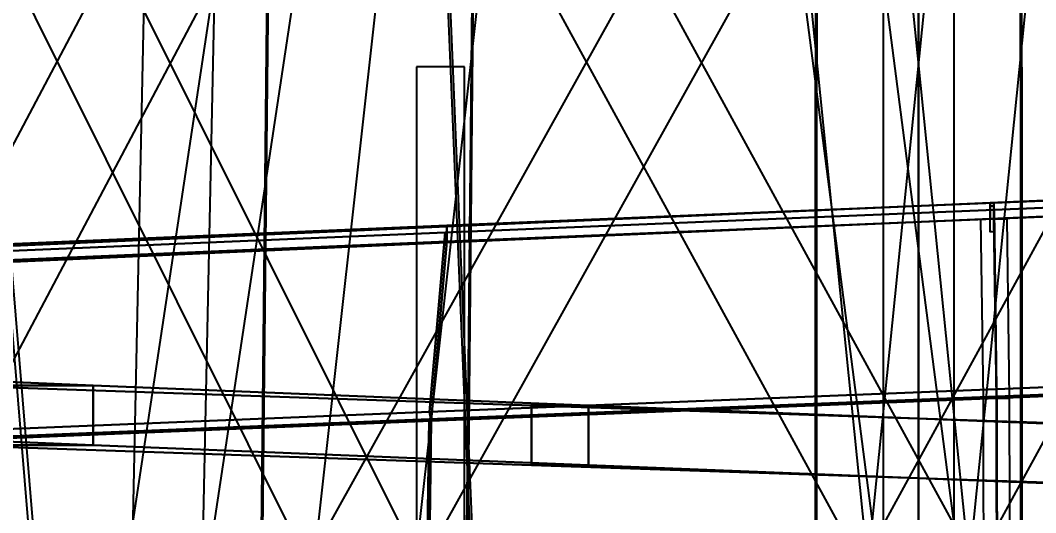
# Model space of a CAD drawing. Header units: millimetres. Extents: x -123812 to 252100, y -3000 to 639000.
# Drawn here: x -4509 to 587, y 450262 to 452733 of the extents above; entities that cross this region are included whole.
import ezdxf

# ---------------------------------------------------------------- set-up
doc = ezdxf.new("R2010")
doc.units = ezdxf.units.MM
for name, color, linetype, lineweight in [('D-BMK-AXIS', 7, 'Continuous', 13), ('D-STR-CORE', 7, 'Continuous', 25), ('D-STR-DECK', 7, 'Continuous', 25), ('D-STR-DIM', 7, 'Continuous', 13), ('D-STR-STRC', 7, 'Continuous', 25)]:
    doc.layers.add(name, color=color, linetype=linetype, lineweight=lineweight)
doc.styles.add('OpenSansCondensed-Light', font='OpenSansCondensed-Light.ttf')
doc.styles.add('TOWER_UNICODE', font='Arial Unicode.ttf')
doc.dimstyles.new('EZDXF', dxfattribs={"dimtxt": 0.25, "dimasz": 0.175, "dimexe": 0.375, "dimexo": 0.125, "dimgap": 0.1, "dimtad": 1, "dimlfac": 100, "dimzin": 12, "dimdsep": 46, "dimtxsty": 'OpenSansCondensed-Light', "dimblk": 'ARCHTICK', "dimcen": 2.5, "dimazin": 3, "dimtfac": 0.5, "dimtmove": 2, "dimatfit": 3})

# ---------------------------------------------------------------- blocks, each defined once
blk = doc.blocks.new('_ARCHTICK')
at = {"color": 0, "linetype": 'BYBLOCK', "const_width": 0.15}
blk.add_lwpolyline([(-0.5, -0.5), (0.5, 0.5)], dxfattribs=at)

msp = doc.modelspace()

# ---------------------------------------------------------------- linework, layer by layer
at = {"layer": 'D-BMK-AXIS'}
msp.add_line((0, -3000), (0, 639000), dxfattribs=at)
at = {"layer": 'D-STR-CORE'}
msp.add_lwpolyline([(-2520, 375000), (-2280, 375000), (-2280, 452500), (-2520, 452500)], close=True, dxfattribs=at)
msp.add_lwpolyline([(-2520, 375000), (-2280, 375000), (-2280, 452500), (-2520, 452500)], close=True, dxfattribs=at)
at = {"layer": 'D-STR-DECK'}
for points in [[(-5969.9, 445000), (-7194.4, 455000), (-4845.1, 455000), (-4016.9, 445000)], [(-5969.9, 445000), (-7194.4, 455000), (-4845.1, 455000), (-4016.9, 445000)], [(-4037.6, 445000), (-4865.8, 455000), (-2443.5, 455000), (-2025.8, 445000)], [(-4037.6, 445000), (-4865.8, 455000), (-2443.5, 455000), (-2025.8, 445000)], [(-2036.2, 445000), (-2453.9, 455000), (0, 455000), (0, 445000)], [(-2036.2, 445000), (-2453.9, 455000), (0, 455000), (0, 445000)], [(0, 445000), (0, 455000), (2453.9, 455000), (2036.2, 445000)], [(0, 445000), (0, 455000), (2453.9, 455000), (2036.2, 445000)], [(359.5, 451736.4), (359.5, 451816.4), (2977.5, 451930), (2977.5, 451850)], [(359.5, 451816.4), (377.5, 451816.4), (3126.1, 451930), (2977.5, 451930)], [(377.5, 451816.4), (377.5, 451736.4), (3126.1, 451850), (3126.1, 451930)], [(377.5, 451736.4), (378.8, 451781.7), (3137.1, 451895.4), (3126.1, 451850)], [(378.8, 451781.7), (391.3, 450881.7), (3240.9, 450995.4), (3137.1, 451895.4)], [(377.5, 451736.4), (359.5, 451736.4), (2977.5, 451850), (3126.1, 451850)], [(390, 450836.4), (377.5, 451736.4), (3126.1, 451850), (3229.9, 450950)], [(-2255.7, 451702.7), (-2368.7, 451702.7), (377.5, 451816.4), (359.5, 451816.4)], [(-2368.7, 451702.7), (-2368.7, 451622.7), (377.5, 451736.4), (377.5, 451816.4)], [(-2255.7, 451622.7), (-2255.7, 451702.7), (359.5, 451816.4), (359.5, 451736.4)], [(377.5, 451736.4), (359.5, 451736.4), (359.5, 451816.4), (377.5, 451816.4)], [(377.5, 451736.4), (359.5, 451736.4), (359.5, 451816.4), (377.5, 451816.4)], [(377.5, 451671.4), (359.5, 451671.4), (359.5, 451801.4), (377.5, 451801.4)], [(-2377.1, 451668.1), (-2456, 450768.1), (391.3, 450881.7), (378.8, 451781.7)], [(-2447.7, 450722.7), (-2368.7, 451622.7), (377.5, 451736.4), (390, 450836.4)], [(-2368.7, 451622.7), (-2377.1, 451668.1), (378.8, 451781.7), (377.5, 451736.4)], [(-2368.7, 451622.7), (-2255.7, 451622.7), (359.5, 451736.4), (377.5, 451736.4)], [(325, 450835.5), (312.5, 451735.5), (442.4, 451737.3), (455, 450837.3)], [(390, 450836.4), (377.5, 451736.4), (378.8, 451781.7), (391.3, 450881.7)], [(390, 450836.4), (377.5, 451736.4), (378.8, 451781.7), (391.3, 450881.7)], [(-4811, 451589.1), (-5052.6, 451589.1), (-2368.7, 451702.7), (-2255.7, 451702.7)], [(-5052.6, 451589.1), (-5052.6, 451509.1), (-2368.7, 451622.7), (-2368.7, 451702.7)], [(-4811, 451509.1), (-4811, 451589.1), (-2255.7, 451702.7), (-2255.7, 451622.7)], [(-2368.7, 451622.7), (-2255.7, 451622.7), (-2255.7, 451702.7), (-2368.7, 451702.7)], [(-2368.7, 451622.7), (-2255.7, 451622.7), (-2255.7, 451702.7), (-2368.7, 451702.7)], [(-5070.5, 451554.5), (-5239.2, 450654.5), (-2456, 450768.1), (-2377.1, 451668.1)], [(-5052.6, 451509.1), (-5070.5, 451554.5), (-2377.1, 451668.1), (-2368.7, 451622.7)], [(-2447.7, 450722.7), (-2368.7, 451622.7), (-2377.1, 451668.1), (-2456, 450768.1)], [(-2447.7, 450722.7), (-2368.7, 451622.7), (-2377.1, 451668.1), (-2456, 450768.1)], [(-5221.3, 450609.1), (-5052.6, 451509.1), (-2368.7, 451622.7), (-2447.7, 450722.7)], [(-5052.6, 451509.1), (-4811, 451509.1), (-2255.7, 451622.7), (-2368.7, 451622.7)], [(-4859.5, 450900), (-4144, 450900), (-6492.5, 451000), (-7613.5, 451000)], [(-4144, 450900), (-4144, 450600), (-6492.5, 450700), (-6492.5, 451000)], [(391.3, 450881.7), (390, 450836.4), (3229.9, 450950), (3240.9, 450995.4)], [(390, 450836.4), (391.6, 450844.7), (3243.2, 450958.3), (3229.9, 450950)], [(392.4, 449686.4), (390, 450836.4), (3229.9, 450950), (3250, 449800)], [(391.6, 450844.7), (394, 449694.7), (3263.3, 449808.3), (3243.2, 450958.3)], [(-4144, 450600), (-4859.5, 450600), (-4859.5, 450900), (-4144, 450900)], [(-1942.7, 450500), (-1942.7, 450800), (-4859.5, 450900), (-4859.5, 450600)], [(-1942.7, 450800), (-1656.7, 450800), (-4144, 450900), (-4859.5, 450900)], [(-4144, 450600), (-4859.5, 450600), (-4859.5, 450900), (-4144, 450900)], [(-1656.7, 450800), (-1656.7, 450500), (-4144, 450600), (-4144, 450900)], [(-2456, 450768.1), (-2447.7, 450722.7), (390, 450836.4), (391.3, 450881.7)], [(-2457.8, 450731), (-2473.1, 449581), (394, 449694.7), (391.6, 450844.7)], [(-2462.9, 449572.7), (-2447.7, 450722.7), (390, 450836.4), (392.4, 449686.4)], [(-2447.7, 450722.7), (-2457.8, 450731), (391.6, 450844.7), (390, 450836.4)], [(327.4, 449686.2), (325, 450836.2), (455, 450836.5), (457.4, 449686.5)], [(392.4, 449686.4), (390, 450836.4), (391.6, 450844.7), (394, 449694.7)], [(392.4, 449686.4), (390, 450836.4), (391.6, 450844.7), (394, 449694.7)], [(-5239.2, 450654.5), (-5221.3, 450609.1), (-2447.7, 450722.7), (-2456, 450768.1)], [(-1656.7, 450500), (-1942.7, 450500), (-1942.7, 450800), (-1656.7, 450800)], [(1039.1, 450400), (1039.1, 450700), (-1942.7, 450800), (-1942.7, 450500)], [(1039.1, 450700), (886.1, 450700), (-1656.7, 450800), (-1942.7, 450800)], [(-1656.7, 450500), (-1942.7, 450500), (-1942.7, 450800), (-1656.7, 450800)], [(886.1, 450700), (886.1, 450400), (-1656.7, 450500), (-1656.7, 450800)], [(-5242.9, 450617.4), (-5275.5, 449467.4), (-2473.1, 449581), (-2457.8, 450731)], [(-5253.9, 449459.1), (-5221.3, 450609.1), (-2447.7, 450722.7), (-2462.9, 449572.7)], [(-5221.3, 450609.1), (-5242.9, 450617.4), (-2457.8, 450731), (-2447.7, 450722.7)], [(-2462.9, 449572.7), (-2447.7, 450722.7), (-2457.8, 450731), (-2473.1, 449581)], [(-2462.9, 449572.7), (-2447.7, 450722.7), (-2457.8, 450731), (-2473.1, 449581)], [(-4144, 450600), (-4859.5, 450600), (-7613.5, 450700), (-6492.5, 450700)], [(-1656.7, 450500), (-1942.7, 450500), (-4859.5, 450600), (-4144, 450600)], [(886.1, 450400), (1039.1, 450400), (-1942.7, 450500), (-1656.7, 450500)]]:
    msp.add_lwpolyline(points, close=True, dxfattribs=at)
at = {"layer": 'D-STR-STRC'}
for points in [[(-200.9, 475030.2), (-3973.1, 450030.2), (-3966.3, 450025.9), (-3946.2, 450019.8), (-3914.3, 450012.4), (-3872.6, 450004.1), (-3824.2, 449995.6), (-3772.2, 449987.3), (-3720.2, 449979.9), (-3671.7, 449973.9), (-3630.1, 449969.7), (-3598.2, 449967.5), (-3578.1, 449967.5), (-3571.2, 449969.8), (200.9, 474969.8)], [(-3441.3, 474974.1), (-201.5, 449974.1), (-194.7, 449969.8), (-174.5, 449967.6), (-142.5, 449967.5), (-100.8, 449969.7), (-52.2, 449973.9), (0, 449979.9), (52.2, 449987.3), (100.8, 449995.5), (142.5, 450004.1), (174.5, 450012.3), (194.7, 450019.8), (201.5, 450025.9), (-3038.3, 475025.9)], [(-252.4, 475027.9), (-3034.8, 450027.9), (-3026.2, 450022.1), (-3000.9, 450014.8), (-2960.8, 450006.5), (-2908.5, 449997.7), (-2847.6, 449989.1), (-2782.3, 449981.2), (-2717, 449974.6), (-2656.1, 449969.8), (-2603.8, 449967), (-2563.7, 449966.4), (-2538.5, 449968.1), (-2529.9, 449972.1), (252.4, 474972.1)], [(-2783.4, 474974.5), (-252.7, 449974.5), (-244.1, 449971.9), (-218.9, 449971.3), (-178.7, 449972.6), (-126.4, 449975.8), (-65.4, 449980.6), (0, 449986.8), (65.4, 449993.8), (126.4, 450001.3), (178.7, 450008.7), (218.9, 450015.5), (244.1, 450021.2), (252.7, 450025.5), (-2278, 475025.5)], [(2278, 475025.6), (-252.7, 450025.6), (-244.1, 450024.7), (-218.9, 450022.2), (-178.7, 450018.1), (-126.4, 450012.8), (-65.4, 450006.6), (0, 450000), (65.4, 449993.4), (126.4, 449987.2), (178.7, 449981.9), (218.9, 449977.8), (244.1, 449975.3), (252.7, 449974.4), (2783.4, 474974.4)], [(-2956.1, 455119.5), (-5599.1, 450119.5), (-5597.5, 450107.1), (-5580.8, 450087.5), (-5550.1, 450061.8), (-5507.4, 450032), (-5455.7, 450000), (-5398.5, 449968), (-5339.8, 449938.2), (-5283.4, 449912.5), (-5233.2, 449892.9), (-5192.7, 449880.5), (-5164.7, 449876.3), (-5150.9, 449880.5), (-2507.9, 454880.5)], [(-5506.4, 454892.9), (-3010.9, 449892.9), (-3003.4, 449880.5), (-2980.9, 449876.3), (-2944.8, 449880.5), (-2897.7, 449892.9), (-2842.7, 449912.5), (-2783.6, 449938.2), (-2724.4, 449968), (-2669.1, 450000), (-2621.6, 450032), (-2585, 450061.8), (-2561.8, 450087.5), (-2553.7, 450107.1), (-5049.2, 455107.1)], [(-221.4, 455123.7), (-3003.7, 450123.7), (-3000.2, 450119.5), (-2981.9, 450107.1), (-2950, 450087.5), (-2906.6, 450061.8), (-2854.7, 450032), (-2798, 450000), (-2740.1, 449968), (-2685.2, 449938.2), (-2636.8, 449912.5), (-2598.4, 449892.9), (-2572.5, 449880.5), (-2560.9, 449876.3), (221.4, 454876.3)], [(-2955.1, 454880.5), (-223.1, 449880.5), (-217.4, 449876.3), (-196.9, 449880.5), (-163, 449892.9), (-118, 449912.5), (-65, 449938.2), (-7.5, 449968), (50.5, 450000), (105, 450032), (152.4, 450061.8), (189.4, 450087.5), (213.5, 450107.1), (223.1, 450119.5), (-2508.9, 455119.5)], [(2508.9, 455119.5), (-223.1, 450119.5), (-213.5, 450107.1), (-189.4, 450087.5), (-152.4, 450061.8), (-105, 450032), (-50.5, 450000), (7.5, 449968), (65, 449938.2), (118, 449912.5), (163, 449892.9), (196.9, 449880.5), (217.4, 449876.3), (223.1, 449880.5), (2955.1, 454880.5)]]:
    msp.add_lwpolyline(points, dxfattribs=at)
for points in [[(-3950, 450000), (-3594.4, 450000), (-3062, 475000), (-3417.6, 475000)], [(-3950, 450000), (-3594.4, 450000), (-3062, 475000), (-3417.6, 475000)], [(-177.8, 475000), (-177.8, 450000), (177.8, 450000), (177.8, 475000)], [(-177.8, 450000), (177.8, 450000), (177.8, 475000), (-177.8, 475000)], [(-3301.2, 450000), (-2263.5, 450000), (-2214.3, 455000), (-3249.7, 455000)], [(-3294.7, 450000), (-2269.9, 450000), (-2220, 455000), (-3243.9, 455000)], [(-518.8, 450000), (518.8, 450000), (517.7, 455000), (-517.7, 455000)], [(-518.8, 450000), (518.8, 450000), (517.7, 455000), (-517.7, 455000)], [(-512.4, 450000), (512.4, 450000), (511.9, 455000), (-511.9, 455000)]]:
    msp.add_lwpolyline(points, close=True, dxfattribs=at)

# ---------------------------------------------------------------- dimensions: what is measured, and where the dimension line sits
at = {"layer": 'D-STR-DIM'}
for base, p2 in [((-112000, 0), (0, 634000)), ((187000, 0), (0, 450000))]:
    msp.add_linear_dim(base=base, p1=(0, 0), p2=p2, angle=90, dimstyle='EZDXF', override={"dimtxt": 8400, "dimasz": 3750, "dimexe": 2100, "dimexo": 1800, "dimgap": 2100, "dimtad": 1, "dimdec": 0, "dimlfac": 1, "dimlunit": 2, "dimtxsty": 'TOWER_UNICODE', "dimclrd": 7, "dimclre": 7, "dimclrt": 7}, dxfattribs=at).render()

doc.saveas('drawing.dxf')
